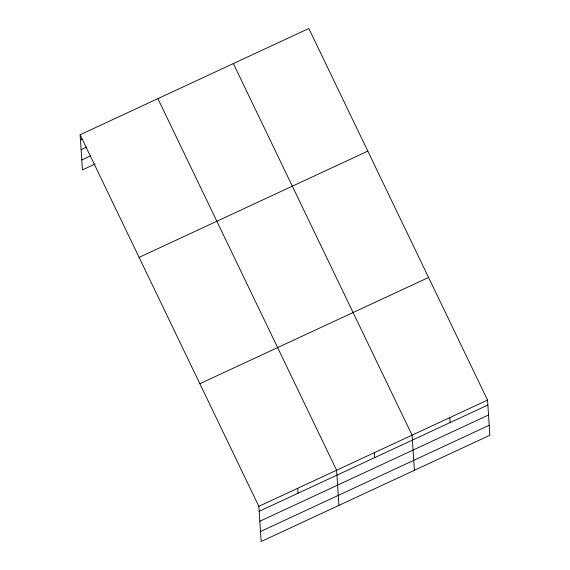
<?xml version="1.0" encoding="UTF-8"?>
<svg xmlns="http://www.w3.org/2000/svg" width="570" height="570" viewBox="0 0 570 570"><rect width="100%" height="100%" fill="white"/><g stroke="black" fill="none" stroke-linecap="round" stroke-linejoin="round"><path stroke-width="0.85" d="M80.121 134.762L308.833 28.5L487.542 400.09L489.879 435.238L261.167 541.5L258.837 506.352L80.121 134.762L82.458 169.91L95.147 164.01M80.448 139.707L82.037 138.973M81.111 149.675L86.661 147.096M81.795 159.942L90.523 155.888M139.094 257.384L367.807 151.121M199.856 383.724L428.569 277.469M258.837 506.352L487.542 400.09M259.165 511.297L487.877 405.035M259.827 521.265L488.533 415.003M260.511 531.532L489.217 425.27M233.358 63.569L412.074 435.159L414.404 470.307M157.883 98.631L336.599 470.222L338.929 505.369M449.808 417.625L450.136 422.57M374.333 452.687L374.661 457.639M297.718 488.291L298.046 493.235"/></g></svg>
